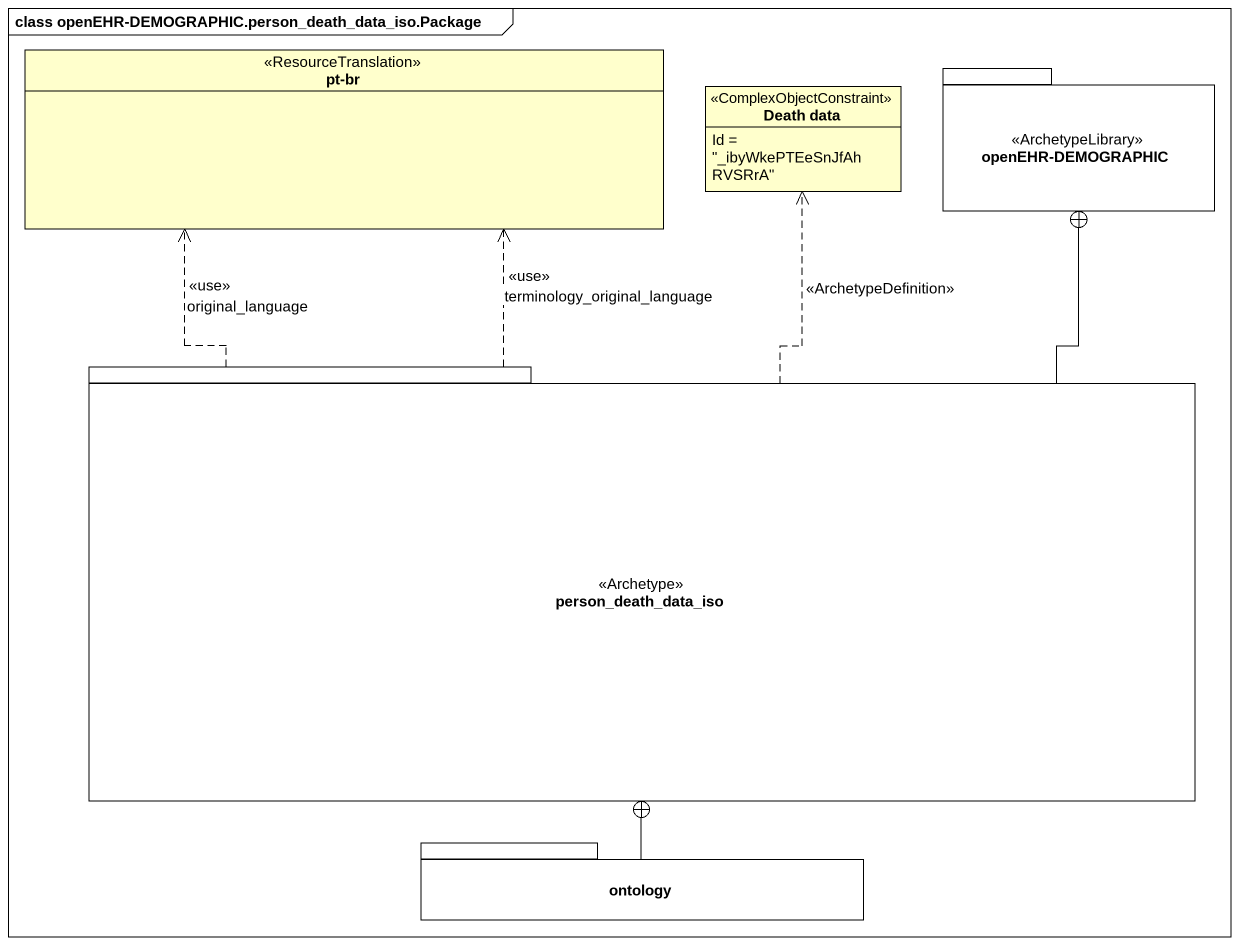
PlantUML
@startuml
mainframe class openEHR-DEMOGRAPHIC.person_death_data_iso.Package
hide circle
hide empty members
enum "pt-br" as pt_br <<ResourceTranslation>>
class "Death data" as Death_data <<ComplexObjectConstraint>> {
  Id = "_ibyWkePTEeSnJfAhRVSRrA"
}
package "openEHR-DEMOGRAPHIC" as openEHR_DEMOGRAPHIC <<ArchetypeLibrary>> {
}
package person_death_data_iso <<Archetype>> {
}
package ontology {
}
person_death_data_iso .up.> pt_br : <<use>>\noriginal_language
person_death_data_iso .up.> pt_br : <<use>>\nterminology_original_language
person_death_data_iso .up.> Death_data : <<ArchetypeDefinition>>
person_death_data_iso -up-+ openEHR_DEMOGRAPHIC
ontology -up-+ person_death_data_iso
@enduml
